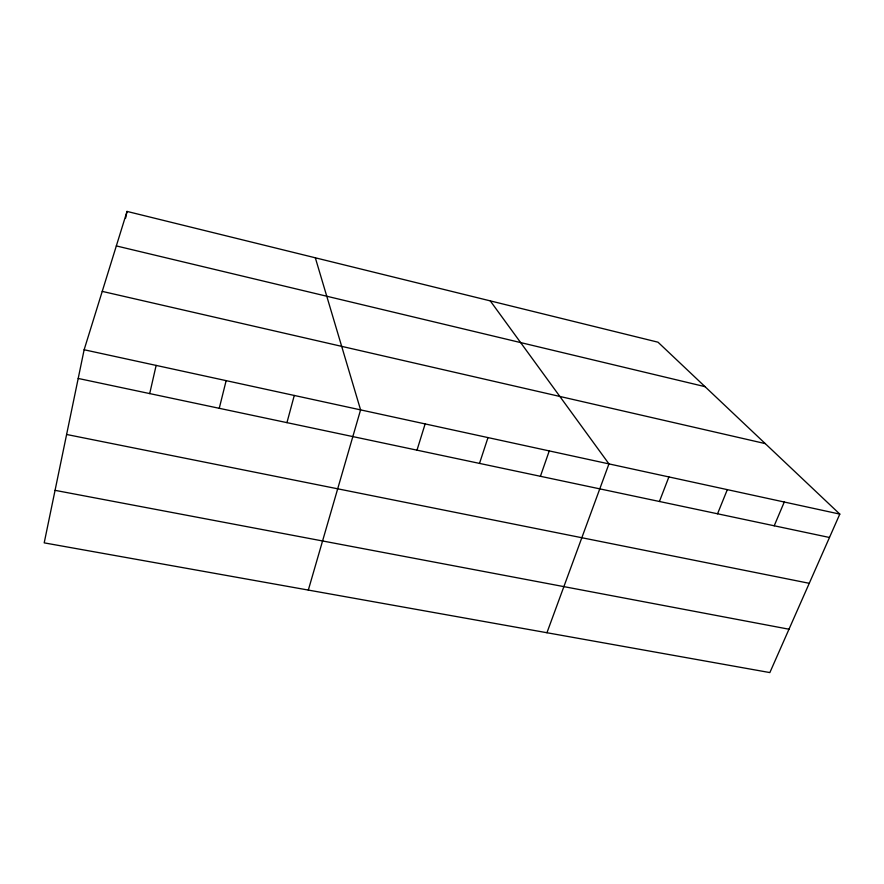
<?xml version="1.0" encoding="UTF-8"?>
<svg xmlns="http://www.w3.org/2000/svg" width="884" height="884" viewBox="0 0 884 884"><rect width="100%" height="100%" fill="white"/><g stroke="black" fill="none" stroke-linecap="round" stroke-linejoin="round"><path stroke-width="1.33" d="M84.135 349.755L44.2 542.864L769.854 672.58L839.8 514.101L658.005 342.196L127.031 211.42L84.135 349.755L839.8 514.101M125.616 218.149L127.031 211.42M149.705 393.59L156.137 365.412M219.254 408.309L226.149 380.639M286.946 422.64L294.273 395.457M308.317 590.081L360.584 409.878L315.323 257.796M416.994 450.166L425.138 423.911M479.504 463.404L488.001 437.58M540.411 476.299L549.262 450.906M546.942 632.734L608.954 463.89L490.266 300.88M659.42 501.493L668.901 476.929M717.543 513.792L727.322 489.637M774.207 525.792L784.274 502.024M55.062 490.344L788.992 629.22M66.609 434.475L809.258 583.307M78.201 378.451L829.479 537.483M102.235 291.388L765.246 443.602M116.334 245.929L705.034 386.662"/></g></svg>
